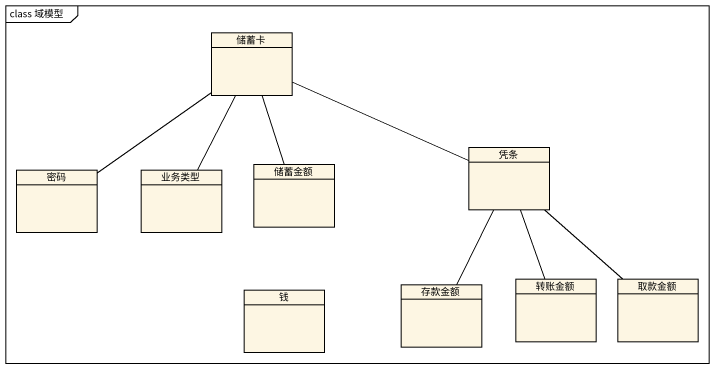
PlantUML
@startuml
mainframe class 域模型
hide circle
hide empty members
class 储蓄卡
class 密码
class 业务类型
class 储蓄金额
class 凭条
class 钱
class 存款金额
class 转账金额
class 取款金额
储蓄卡 -- 业务类型
储蓄卡 -- 储蓄金额
储蓄卡 -right- 凭条
密码 -up- 储蓄卡
凭条 -- 转账金额
凭条 -- 取款金额
存款金额 -up- 凭条
@enduml
